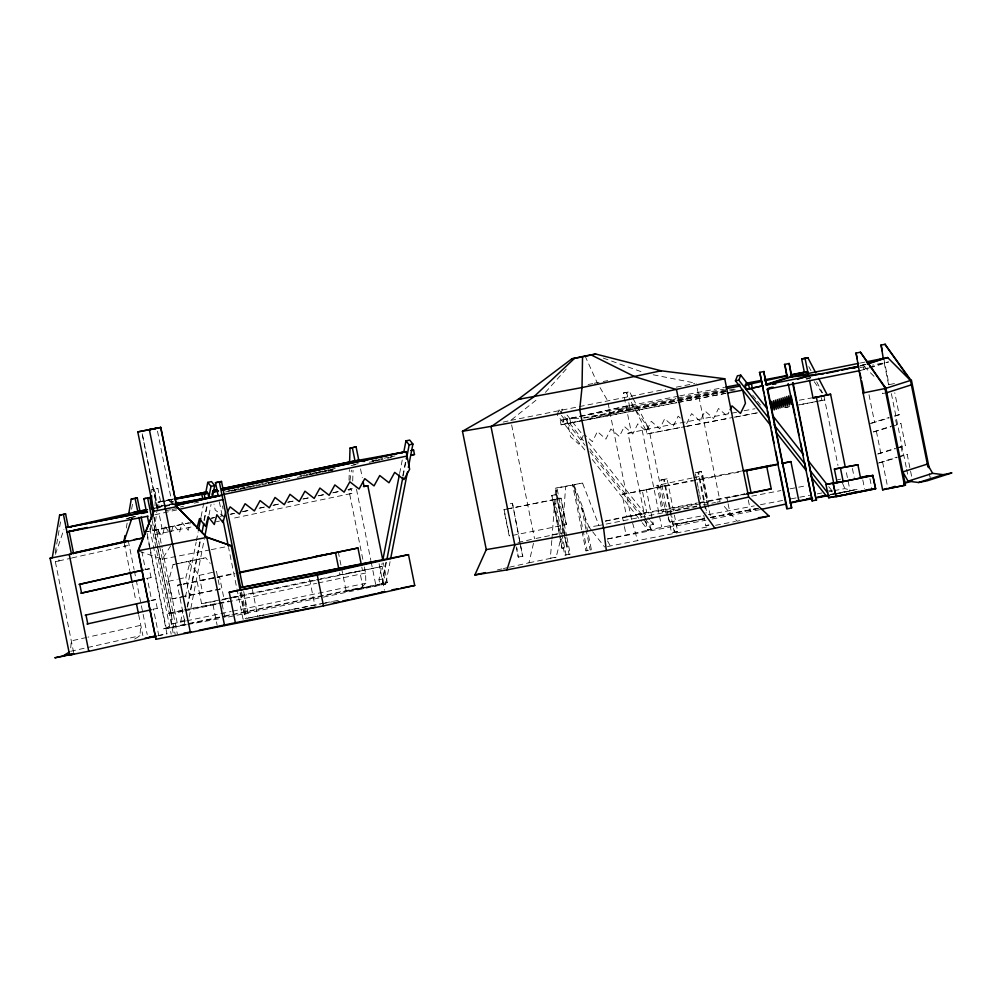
<?xml version="1.0" encoding="UTF-8"?>
<svg xmlns="http://www.w3.org/2000/svg" width="1002" height="1002" viewBox="0 0 1002 1002"><rect width="100%" height="100%" fill="white"/><g stroke="black" fill="none" stroke-linecap="round" stroke-linejoin="round"><path stroke-width="0.75" stroke-dasharray="5 3.75" d="M150.713 524.823L150.525 530.935L162.136 528.831L158.88 512.698M151.728 492.696L151.828 489.64L157.89 488.437L161.435 506.048M157.915 548.269L154.258 530.158L154.696 516.393M155.034 505.684L155.56 488.851L157.89 488.437M349.022 480.234L349.36 469.525M352.704 480.985L353.042 470.276M551.927 539.038L555.684 488.099L582.538 483.039L598.958 525.511L697.154 506.048M561.483 538.65L564.815 555.158L566.055 554.97L555.759 503.918L556.937 487.899L566.644 536.045M536.007 538.437L562.26 533.051L565.654 486.509L582.538 483.039M134.631 639.101L139.929 635.782L140.806 625.311L87.925 637.159M551.801 540.504L550.336 558.139L556.123 557.225L560.732 539.089M154.258 530.158L156.763 512.41M156.976 510.932L158.228 502.065L164.353 500.775M349.974 480.547L351.439 470.188M55.223 552.678L59.419 528.342M59.682 526.827L60.721 520.739M126.29 527.991L127.342 521.904M131.6 509.241L132.915 501.639M186.472 624.734L181.663 625.674L180.773 621.278L182.84 610.644M185.495 596.992L196.104 542.345M196.405 540.817L198.171 531.711M201.126 516.531L204.07 501.351M180.773 621.278L184.518 620.488L185.395 615.954M187.161 606.874L199.836 541.619M203.97 520.339L207.514 502.09M183.98 625.261L185.458 617.658M187.524 607.012L200.225 541.656M204.358 520.376L207.902 502.127M189.203 616.869L204.258 539.352M208.98 515.028L211.059 504.382M386.321 562.448L382.188 583.728L379.871 584.153L378.981 579.745L382.225 563.049M399.623 473.495L402.867 456.799M383.603 583.364L382.714 578.968L385.958 562.272M402.779 475.75L406.311 457.526M403.155 475.812L405.81 462.122M385.933 582.951L390.066 561.671M509.429 567.195L528.981 562.798L533.502 543.247M171.593 531.436L173.434 524.459L179.546 532.287L182.113 522.505L188.238 530.334L190.806 520.564M184.28 596.566L172.031 598.945L168.486 581.335L173.07 564.602L205.761 557.726L210.232 563.462M172.031 598.945L189.403 595.05L185.858 577.44L190.443 560.707M55.448 554.306L63.94 529.332M560.982 412.962L562.448 409.204L559.078 409.843L557.125 414.866L586.558 452.152M583.327 435.407L578.993 444.237L570.489 436.722L566.932 419.112L632.237 404.958L648.92 428.906L665.779 512.548L667.545 516.594M686.646 423.683L691.605 413.601L700.11 421.116L705.057 411.033L713.562 418.548L718.522 408.465L727.026 415.98L728.88 412.198M139.353 551.313L162.274 559.154L171.229 544.963M545.426 392.358L568.059 367.02M185.157 621.127L171.38 624.008L166.82 628.254L162.174 629.093L223.421 616.268M364.365 566.957L365.592 573.044L365.843 583.264L361.284 587.51L235.67 613.7M503.192 422.105L510.732 420.414L538.387 398.32M584.279 417.972L609.479 413.338L629.394 405.572M387.611 458.415L392.007 456.937M806.435 379.307L810.768 377.929M860.167 365.805L865.941 363.964M860.442 365.98L864.776 364.59M865.991 364.465L860.179 365.98M868.271 367.897L859.603 370.665L868.321 368.41M869.723 367.433L884.641 362.674M869.761 367.947L888.549 361.947L872.379 365.129M512.46 503.292L522.631 556.26L512.46 503.292L508.077 504.169M508.49 508.715L503.881 509.667L509.204 536.083L566.343 524.61L561.02 498.207L509.955 508.427M551.376 495.552L556.223 494.525L566.869 547.355L562.022 548.382L551.851 495.401L560.368 537.661M556.223 494.525L566.869 547.355M506.874 509.066L561.02 498.207M870.262 423.495L889.037 417.496M871.715 423.195L889.087 417.997M894.861 416.156L899.195 414.765L894.761 392.759M566.343 524.61L560.782 498.282M873.481 431.837L893.709 425.374M873.493 432L890.853 426.802M892.306 426.338L900.973 423.57L905.407 445.589L896.74 448.357M516.18 546.867L518.259 557.137L516.907 547.931M562.022 548.382L560.669 539.176M877.915 453.843L895.249 448.307M896.702 447.844L905.407 445.589M877.927 454.019L895.3 448.808M878.253 463.112L897.028 457.112M898.468 456.649L907.186 454.382L912.509 480.797M879.706 462.811L897.066 457.613M898.518 457.15L907.186 454.382M930.958 476.99L930.019 477.29L928.829 471.428M127.016 518.61L131.087 517.445M860.618 365.705L864.814 364.528M517.959 542.47L533.039 539.076M497.405 569.9L501.914 568.885M503.417 568.547L507.926 567.533M129.934 517.571L135.971 516.218M194.238 503.129L198.772 502.102M126.565 518.66L131.087 517.646M132.602 517.308L135.621 516.619M180.498 506.987L183.516 506.311M154.909 514.803L177.567 509.73M73.672 652.615L55.335 561.646L71.242 558.202M71.944 557.926L128.657 545.338L124.824 546.077M144.764 569.787L149.298 568.773L151.077 577.578L146.542 578.592M173.07 564.602L205.761 557.726M168.486 581.335L177.166 579.394M178.619 579.068L185.858 577.44M188.389 561.621L199.11 575.386L216.495 571.491L220.039 589.101L185.821 596.265M150.976 600.599L155.51 599.584L157.289 608.389L152.755 609.404M182.965 610.068L167.033 613.637L186.948 609.767M188.476 609.466L217.334 603.73M218.774 603.404L228.907 601.137M86.41 637.497L71.305 640.879L70.428 651.35L139.929 635.782M157.928 635.844L166.958 633.828L147.432 536.984M250.475 617.608L323.258 603.254M645.413 519.65L627.991 433.277L631.36 432.626L623.369 393.009L626.2 392.396L628.354 396.529M632.437 397.255L629.569 391.757L626.726 392.371L627.615 396.767M560.206 420.389L563.049 419.775L563.938 424.184L561.095 424.798L560.206 420.389L579.219 416.769M561.095 424.798L567.295 423.533L566.406 419.137L562.748 414.49M627.991 433.277L645.551 429.557L629.068 397.907M633.151 398.633L648.92 428.906L646.077 429.532L646.966 433.929L685.105 426.576M798.895 404.933L824.746 399.923L798.669 404.896M605.446 521.027L626.563 516.443L622.129 494.437L692.52 480.384M666.443 485.356L642.307 490.592L646.753 512.598L622.618 517.821L624.096 525.161M745.012 493.999L726.913 497.919L727.803 502.315M645.714 521.165L647.517 530.108L704.606 518.848M607.5 538.963L651.413 529.444L642.758 518.485M668.134 517.946L669.9 521.992L676.964 523.908L704.118 518.573M712.059 519.036L759.704 509.705M835.029 493.735L857.587 489.289L837.634 493.097M835.931 494.149L848.707 491.381M667.983 515.266L660.882 480.046L667.069 478.806L674.07 513.525M698.131 487.46L695.163 472.794L701.362 471.554L710.794 518.335M656.961 485.431L658.339 485.181L663.662 511.596L662.284 511.847L656.961 485.431L693.121 477.816M694.098 477.566L702.916 475.737L708.239 502.152L662.284 511.847M668.271 516.731L671.528 532.876L677.715 531.636L674.371 515.028M703.742 515.341L705.821 525.612L712.009 524.372M165.881 500.461L173.534 498.858M172.795 499.071L156.813 502.428L164.428 501.038M160.545 501.639L173.346 501.514M228.03 490.917L232.627 489.953M234.155 489.627L238.752 488.675M240.28 488.35L244.876 487.385M246.404 487.06L251.001 486.108M252.542 485.782L257.126 484.818M258.666 484.505L263.25 483.54M264.791 483.214L269.375 482.25M270.916 481.937L280.097 480.008M299.999 475.837L304.595 474.873M306.124 474.56L310.72 473.595M312.248 473.27L316.845 472.305M318.373 471.992L322.97 471.028M324.498 470.702L329.094 469.738M330.622 469.424L335.219 468.46M353.593 464.615L358.19 463.65M371.967 460.757L376.564 459.793M378.092 459.48L382.689 458.515M384.217 458.19L388.814 457.238M390.342 456.912L394.938 455.948M225.525 491.944L230.109 490.98M231.65 490.667L251.552 486.496M268.398 482.964L272.982 482M274.523 481.686L283.704 479.758M285.232 479.432L289.829 478.468M309.743 474.297L314.327 473.345M315.868 473.019L320.452 472.055M321.993 471.742L326.577 470.777M328.117 470.452L335.77 468.848M351.076 465.642L355.672 464.677M231.424 491.143L236.021 490.178M237.549 489.853L242.146 488.888M243.674 488.575L248.271 487.611M249.799 487.285L254.395 486.321M255.923 486.008L260.52 485.043M262.048 484.717L266.645 483.753M268.173 483.44L272.769 482.476M297.268 477.34L301.865 476.376M303.393 476.063L307.99 475.098M309.518 474.773L314.114 473.808M315.643 473.495L320.239 472.531M321.767 472.205L326.364 471.253M327.892 470.927L332.489 469.963M369.237 462.26L373.834 461.308M375.362 460.983L379.958 460.018M174.423 503.255L157.69 506.824L174.361 503.806M328.343 471.078L332.94 470.113M166.507 527.591L146.78 531.724L162.136 528.831M168.048 527.265L189.478 522.781M210.921 518.284L213.977 517.646M220.102 516.356L223.17 515.717M230.823 514.114L233.879 513.475M243.073 511.546L249.197 510.268M259.919 508.014L264.515 507.062M273.696 505.133L279.821 503.843M287.474 502.24L293.599 500.962M302.792 499.034L308.917 497.756M318.097 495.827L324.222 494.55M333.415 492.621L339.54 491.343M362.824 559.341L348.734 489.414L356.211 487.849M167.296 527.49L156.588 529.732L157.477 534.141L155.147 534.554L168.186 531.887M168.837 527.165L188.739 522.994M211.71 518.184L214.766 517.546M230.084 514.339L234.681 513.375M242.334 511.772L249.986 510.168M259.18 508.239L263.764 507.275M272.957 505.359L279.082 504.069M288.275 502.14L294.4 500.862M303.581 498.933L309.706 497.656M318.899 495.727L325.024 494.449M332.677 492.846L338.801 491.556M347.982 489.64L351.051 488.989L351.94 493.397L230.974 518.735M168.925 531.674L193.424 526.538M216.394 521.729L219.463 521.078M184.518 620.488L177.417 585.281L181.901 584.329M183.391 584.016L234.931 573.219M183.191 584.229L234.844 573.808M197.156 581.699L201.59 603.705L318.611 579.194M320.126 578.88L382.138 566.443L385.695 584.053L320.54 597.706M221.329 600.135L231.8 597.943M233.303 597.63L315.467 580.409M316.995 580.095L382.138 566.443M171.38 624.008L171.129 613.788L183.379 611.22M184.907 610.907L316.594 583.314M318.122 582.989L365.592 573.044M378.981 579.745L382.714 578.968M186.698 620.802L231.099 611.496M232.627 611.182L365.843 583.264M224.962 615.942L234.142 614.026M150.137 548.37L166.307 628.567L387.348 582.588L383.378 562.911M166.307 628.567L181.663 625.674M341.594 568.347L346.204 591.205L387.348 582.588M319.012 598.019L224.886 617.746L221.63 601.601M588.136 384.53L592.67 383.603M594.173 383.29L601.726 381.787M510.732 420.414L665.616 389.227M564.815 555.158L570.276 554.093L566.944 537.548M581.974 531.273L585.919 550.824L591.393 549.76L583.014 508.214L573.82 484.429L582.926 529.57M528.981 562.798L556.123 557.225M607.513 546.528L709.454 526.501M860.305 363.025L864.901 362.098M806.046 378.468L810.643 377.554M860.129 367.584L867.319 366.193M889.551 384.53L896.84 383.077M886.82 392.696L882.436 393.573L881.848 390.642M899.195 414.765L894.824 415.642L896.59 424.447L900.973 423.57M518.259 557.137L523.107 556.11M603.242 381.499L607.763 380.61M676.312 387.148L694.662 383.566M155.097 508.114L162.687 506.636M164.203 506.336L174.824 504.282M155.961 508.001L174.173 504.469M165.956 510.644L170.503 509.755M172.031 509.454L176.577 508.578M55.335 561.646L59.156 560.907L58.567 557.976M162.274 559.154L209.756 549.923M211.284 549.635L229.671 546.052M149.298 568.773L145.465 569.512L141.921 551.902M151.077 577.578L147.244 578.317L151.678 600.323L155.51 599.584M189.403 595.05L220.039 589.101M157.289 608.389L153.456 609.128L158.779 635.544M703.266 504.858L715.503 502.478M717.031 502.177L720.087 501.589L696.803 386.309M184.406 609.742L228.832 601.112M715.578 525.311L735.455 521.441M324.786 602.953L338.501 600.286M158.116 635.544L166.958 633.828M260.633 615.742L243.023 619.161L228.581 547.555M262.173 615.441L292.809 609.492M294.337 609.191L320.377 604.131M321.905 603.83L332.626 601.751M623.369 393.009L629.569 391.757M678.504 396.203L626.025 406.223L563.575 419.75L564.464 424.147M679.807 395.878L724.546 387.411M580.521 416.444L675.899 398.308M677.202 397.994L723.469 389.227M618.485 410.231L725.911 389.728M583.114 417.947L735.042 388.939M609.479 413.338L727.64 390.78M591.017 417.333L724.534 391.845M730.671 390.68L735.28 389.803M626.914 410.62L728.266 391.206M563.938 424.184L676.55 402.679M678.091 402.391L725.661 393.31M676.788 402.716L567.821 423.508L633.126 409.367L632.237 404.958M678.316 402.416L725.886 393.335M736.62 412.248L642.182 430.196L661.708 527.039M744.06 410.745L755.032 408.728M799.308 400.199L811.82 397.894M686.633 426.288L732.675 417.496M734.203 417.208L757.224 412.811M784.854 407.538L790.991 406.361M646.966 433.929L685.33 426.601M686.858 426.313L729.832 418.11M735.969 416.945L757.462 412.837M785.08 407.563L788.148 406.975M694.048 480.083L741.605 471.015M622.129 494.437L742.006 471.554M626.563 516.443L697.367 502.929M698.895 502.641L744.912 493.861M605.321 521.128L745.663 494.337M667.307 512.26L696.478 506.686M751.713 496.14L780.871 490.579M790.09 488.826L806.961 485.594M837.659 479.745L840.728 479.156M645.15 518.923L649.997 525.073L653.354 524.422L646.252 489.214M828.303 491.03L831.673 490.391L832.562 494.788M669.9 521.992L702.126 515.842M708.276 514.665L754.306 505.885M760.455 504.707L783.464 500.311M791.142 498.846L809.553 495.339M817.231 493.873L821.84 492.984M829.506 491.531L832.574 490.942M834.115 490.642L844.849 488.6L851.913 490.517M710.255 517.408L756.297 508.615M829.957 494.55L836.106 493.385M676.964 523.908L704.581 518.635M710.719 517.458L758.289 508.377M830.42 494.612L833.489 494.024M710.731 517.683L758.213 508.615M830.207 494.875L836.332 493.71M837.86 493.41L850.122 491.08L845.851 469.888M647.517 530.108L651.413 529.444M607.425 539.013L705.922 520.213M695.163 472.794L697.931 472.28L706.147 513.024M701.362 471.554L698.594 472.067L704.807 502.879M660.882 480.046L663.637 479.532L674.296 532.363L671.528 532.876M667.069 478.806L664.313 479.319L671.415 514.54M702.916 475.737L701.538 475.988L706.861 502.403L708.239 502.152M705.821 525.612L708.577 525.098M677.715 531.636L674.96 532.15L671.703 516.005M151.828 489.64L154.145 489.214L158.579 511.233M372.519 461.145L383.09 459.242M172.745 499.434L158.228 502.065L159.118 506.461M165.956 500.762L173.571 499.384M348.734 489.414L351.051 488.989M349.61 493.811L351.94 493.397M199.849 580.571L219.588 577.002L224.035 599.008L231.625 597.63M177.417 585.281L181.75 584.492M233.14 597.355L243.774 595.426L247.319 613.036M201.59 603.705L218.298 600.686M346.204 591.205L385.695 584.053M187.725 624.471L220.427 618.547M565.654 486.509L555.684 488.099L565.391 536.245M555.759 503.918L554.519 504.119L561.183 537.147M583.014 508.214L581.774 508.415L585.957 529.194M581.674 529.77L572.58 484.63L588.988 527.09L598.958 525.511M552.302 534.63L562.26 533.051M740.04 520.652L736.996 521.14L723.068 505.033M591.393 549.76L590.14 549.96L586.258 530.672M585.919 550.824L587.172 550.637L583.227 531.073M570.276 554.093L569.036 554.294L565.692 537.748M170.277 502.152L173.384 502.052M578.63 418.297L569.775 418.498L570.664 422.894M653.216 374.773L696.19 383.278M603.317 358.102L644.086 372.731M224.448 517.232L215.192 509.993L214.015 504.119M680.27 418.047L678.154 416.168L673.194 426.251L664.689 418.736L659.742 428.818L651.237 421.303L646.277 431.386L637.773 423.871L632.826 433.966L624.321 426.439L619.361 436.534L610.857 429.006L605.909 439.101L597.405 431.574L592.445 441.669L585.005 435.093M873.969 376.301L863.098 365.392L863.987 369.788M828.767 486.709L831.673 490.391M752.665 395.164L756.548 400.086M757.512 401.314L760.43 404.996M567.032 415.003L582.475 434.592M588.237 441.895L649.547 519.6M650.498 520.802L653.354 524.422M559.078 409.843L561.834 413.325M569.512 423.057L584.053 441.494M589.865 448.871L644.173 517.696M561.408 415.379L585.118 445.427M589.915 451.514L641.794 517.27M592.32 459.467L641.318 521.566M642.282 522.781L648.043 530.083M588.988 527.09L591.744 530.609M592.67 531.774L604.619 546.992M168.236 530.872L164.741 526.401L162.174 536.17L156.061 528.342M814.213 381.649L822.103 392.997M607.55 540.93L610.406 546.065M808.814 366.619L810.969 370.753M816.705 381.762L822.429 392.771M585.08 355.998L597.192 382.676L607.538 400.537L631.398 518.848L637.56 540.491M842.494 483.202L844.849 488.6M891.379 393.611L906.334 467.759M906.635 469.274L907.862 475.324M883.751 358.278L889.075 384.68M884.165 362.824L888.611 384.831M901.036 446.454L902.802 455.259M869.01 394.738L874.633 422.619M876.412 431.424L880.846 453.43M882.624 462.235L887.659 487.172M869.924 478.718L871.69 487.511M862.797 479.945L864.576 488.751M852.401 468.46L854.18 477.265M823.869 395.514L837.96 465.442M821.327 397.606L821.916 400.537M748.281 499.935L750.648 511.671M728.103 503.781L730.471 515.529M705.408 505.81L706.886 513.149M698.419 488.926L699.308 493.335M699.609 494.8L700.498 499.196M628.805 402.641L630.283 409.981M649.997 525.073L650.887 529.469M624.396 526.626L626.175 535.431M511.646 424.961L534.554 538.738M504.119 509.592L509.442 536.007M360.532 468.923L362.298 477.729M379.082 563.75L384.405 590.153M356.512 489.364L370.853 560.481M371.153 561.984L375.737 584.692M361.81 567.082L362.398 570.025M363.25 588.75L359.705 571.14L339.966 574.722L339.365 571.791M338.225 551.588L341.294 566.819M309.593 579.319L314.615 604.256M252.391 589.577L257.714 615.992M243.699 591.518L249.022 617.933M241.532 592.007L246.855 618.422M240.668 592.708L245.991 619.123M222.457 505.922L223.07 508.966M239.979 592.771L245.202 618.685M219.363 501.839L222.444 517.082M212.988 604.707L217.133 625.248M199.11 575.386L202.667 592.996M157.489 431.136L172.607 505.885M157.352 508.966L141.996 432.776L157.289 508.866M158.391 529.62L162.061 547.806M162.362 549.321L177.918 626.463M153.394 515.141L159.318 544.487M159.606 545.952L177.354 633.99M158.216 549.797L171.129 613.788M152.229 520.639L157.101 544.75M157.402 546.265L175.187 634.479M151.415 525.023L173.221 633.214M149.849 528.555L171.179 634.178M147.081 533.239L149.837 546.854M128.281 540.704L134.08 569.462M134.381 570.965L135.909 578.53M136.209 580.045L147.194 634.516M124.235 543.147L129.746 570.464M132.502 584.179L135.884 600.937M138.652 614.652L142.873 635.581"/><path stroke-width="1.5" d="M595.714 354.032L582.55 356.812L582.012 387.549L579.695 409.48L603.542 527.803L606.335 550.536L506.899 569.887L474.86 574.973L486.283 549.597L462.473 431.273L518.084 399.435L571.904 358.791L585.08 355.998L595.714 354.032L661.12 370.79L724.747 378.743L748.669 497.055L769.035 516.055L714.914 528.229L606.335 550.536M151.239 507.989L151.628 495.752M349.598 461.884L350.024 448.119L356.086 446.905L358.754 460.118L221.793 488.813M61.773 514.652L59.606 515.141L52.267 557.738L50.1 558.214L69.626 655.058L89.291 651.112M73.384 553.117L127.768 540.93L123.935 541.681L124.987 535.594M128.907 512.773L131.262 499.084L133.441 498.595M198.471 530.196L200.826 518.047M207.752 482.388L205.585 493.585L201.84 494.374L202.73 498.771L208.792 497.568L210.971 486.371L207.752 482.388L211.497 481.611L214.704 485.582L212.524 496.792L218.649 495.502M202.003 532.525L203.769 523.407M204.846 536.308L208.391 518.072M382.814 560.018L399.322 475.011M401.263 453.18L403.781 452.065L405.96 440.867L409.705 440.078L412.912 444.061L408.378 467.42M386.91 559.404L402.867 477.328M406.411 459.091L409.167 444.85L405.96 440.867M390.655 558.628L407.488 471.98M196.918 528.392L199.486 518.61L205.61 526.451L208.178 516.669L214.303 524.497L216.87 514.727L222.983 522.556L225.55 512.773M506.899 569.887L514.853 545.075L491.043 426.739L533.665 396.967L574.497 358.378L582.55 356.812M123.935 541.681L131.926 518.172M769.674 424.209L735.443 380.823L737.397 375.813L740.754 375.161L748.093 384.455M735.443 380.823L738.812 380.184L740.754 375.161M137.788 431.9L156.938 428.18L137.788 431.9L153.87 511.283L138.201 551.263L155.949 639.301L323.496 605.897L414.715 585.469L408.503 554.657L240.643 587.61L219.338 481.962L221.505 481.474L242.81 587.122M155.949 639.301L137.888 550.812L153.769 511.133M730.12 409.68L731.974 405.885L740.478 413.413L745.438 403.318L742.77 390.116L727.427 393.047M227.304 512.047L230.147 506.862L239.403 514.101L245.114 503.73L254.37 510.957L260.069 500.587L269.325 507.826L275.024 497.455L284.28 504.695L289.991 494.324L299.247 501.564L304.946 491.193L314.202 498.42L319.901 488.049L329.157 495.289L334.868 484.918L344.124 492.157L349.823 481.787L359.079 489.026L364.778 478.655L374.034 485.895L379.745 475.524L389.001 482.751L394.7 472.38L403.956 479.62L409.655 469.249L406.111 451.639L352.691 461.321L222.532 488.588M72.958 653.755L54.822 657.813L62.487 656.323L69.113 652.177M798.882 374.51L804.343 372.18L801.688 358.979L804.518 358.365M214.115 497.33L218.173 495.915L215.505 482.713L217.685 482.225M853.028 368.172L858.727 366.269L766.33 384.818L763.674 371.617L766.806 384.668L769.799 384.455M867.644 363.651L883.276 358.428L881.084 345.064L882.274 350.938M767.695 389.077L791.655 507.926L786.808 508.953L759.766 372.343L762.134 384.079M765.315 384.63L786.996 377.704L784.804 364.352L786.958 375.074M766.33 384.818L791.843 376.677L789.175 363.475L791.367 376.827L823.769 373.771M855.583 353.218L860.43 352.19L885.931 388.3L905.457 485.143L882.624 489.815L863.098 392.984L856.059 353.067L857.236 358.929M860.43 352.19L885.455 388.45L863.098 392.984M910.956 380.297L884.991 344.337L910.492 380.447L927.94 467.02M767.657 388.563L771.991 387.185M797.755 379.219L809.315 375.525M791.655 507.926L767.219 389.227L773.469 387.223M867.394 363.501L883.276 358.428M853.216 368.285L857.549 366.895M867.431 364.002L887.659 357.551L910.492 380.447M859.14 370.815L861.094 378.005M886.82 392.696L911.382 384.856M788.173 383.578L812.309 500.8M793.033 382.601L816.217 500.073L792.557 382.751M908.075 481.173L932.637 473.332L943.145 474.66L951.9 472.906L927.338 480.76L918.583 482.513L908.075 481.173L902.789 471.929L927.351 464.089L932.637 473.332M882.624 489.815L887.033 488.412M904.668 482.776L909.077 481.373M889.4 488.187L895.174 486.333M903.842 483.565L911.068 481.261M918.583 482.513L943.145 474.66M857.812 366.494L841.73 370.176M521.002 398.771L518.084 399.435L582.012 387.549L661.12 370.79L658.289 371.241M748.669 497.055C661.596 516.393 574.246 534.868 486.283 549.597M474.86 574.973L485.381 572.605M71.129 526.977L68.261 527.115L65.606 513.913L63.427 514.389L71.418 554.006L69.251 554.494L88.777 651.338L156.425 636.182M146.016 498.282L143.85 498.758L146.505 511.972L66.094 527.603L139.929 511.058L137.261 497.856L135.095 498.345L137.762 511.546L146.355 511.12M153.394 515.141L149.849 497.531L147.67 498.019L151.928 519.124M175.876 505.396L218.173 495.915M175.175 505.659L222.006 495.176L175.688 504.169M141.432 513.475L147.482 512.122M68.349 531.586L81.939 528.542M87.287 527.453L66.984 531.999L148.046 516.18M179.082 509.392L222.895 499.572M72.57 553.192L126.114 541.193M72.783 553.592L143.086 537.961L138.94 517.42M78.995 584.404L142.447 570.188M143.248 570.125L79.797 584.341L81.575 593.146L143.524 579.269M80.774 593.209L144.225 578.993M85.208 615.215L149.461 600.937M86.986 624.021L151.239 609.742M235.432 623.019L229.22 592.207L309.004 576.375L378.493 560.807L240.643 587.61M229.22 592.207L317.283 575.085L408.503 554.657M62.487 656.323L73.058 653.955M69.626 655.058L73.973 654.093M234.794 622.818L199.047 630.283M333.453 603.104L339.54 601.739M342.571 601.062L348.658 599.697M351.702 599.021L376.026 593.572M377.466 593.247L384.705 591.618L381.649 592.22M815.766 372.857L807.888 357.714L805.044 358.34L808.301 374.472M745.25 385.069L751.45 383.816L752.339 388.212L749.496 388.839L746.139 389.477L745.25 385.069L761.846 381.474M764.601 380.798L787.534 375.825M790.591 375.161L807.712 371.542L790.528 374.823M751.45 383.816L748.619 384.43L749.496 388.839M752.352 388.037L762.923 385.745M746.139 389.477L752.339 388.212M752.69 388.05L763.273 385.757M809.478 380.347L813.035 397.957L830.595 394.237L845.237 466.869M813.035 397.957L830.595 394.237M770.738 465.454L746.615 470.677L751.049 492.683L746.528 493.673L771.239 488.838L766.793 466.832L777.352 464.54M781.873 463.563L790.929 461.596L798.92 501.213L789.864 503.179M747.104 494.061L771.239 488.838M761.207 509.379L785.343 504.156M240.079 589.777L231.199 545.764L206.813 537.423L176.74 506.674L160.771 427.441L149.386 429.82L190.405 632.6M210.971 486.371L214.704 485.582M409.167 444.85L412.912 444.061M175.074 498.533L207.226 491.794M213.351 490.517L216.407 489.865M174.335 498.758L206.487 492.02M212.612 490.729L217.209 489.765M212.386 492.17L218.511 490.88M223.095 489.915L403.781 452.065M208.792 497.568L207.902 493.172L204.157 493.948L205.047 498.357M213.175 492.07L217.772 491.105M222.356 490.141L406.111 451.639M411.096 450.599L413.588 450.073L414.477 454.482L410.732 455.259M175.212 503.154L178.281 502.516M223.246 494.537L407 456.048M382.764 559.893L367.822 485.745L364.077 486.521L363.187 482.125M224.573 625.461L206.813 537.423L137.888 550.812M239.516 572.267L357.964 548.006L361.221 564.151M239.428 572.843L357.964 548.006M835.756 496.491L828.629 497.718L825.974 484.517L836.545 482.325M825.974 484.517L839.263 482.012M860.405 477.628L869.323 475.775L862.208 477.002M828.629 497.718L834.679 496.466M846.753 493.973L849.771 493.347M852.79 492.721L858.827 491.468M837.259 496.178L844.811 494.612M847.83 493.986L868.972 489.615M834.403 469.061L857.9 464.79L860.555 478.004L843.158 481.536L837.071 482.275L834.403 469.061L857.9 464.79M840.753 481.824L833.176 483.365L836.069 496.742L875.685 488.751L872.792 475.361L859.966 477.954M833.401 483.54L873.018 475.549M837.359 496.253L875.685 488.751M784.328 364.503L789.175 363.475M880.62 345.214L885.467 344.187M759.291 372.493L764.15 371.466M786.996 377.704L858.764 363.325M866.429 361.797L887.659 357.551M826.763 373.17L838.737 370.778M767.219 389.227L859.603 370.665M811.845 500.95L816.693 499.923M887.947 488.638L905.457 485.143M149.173 429.52L160.771 427.441M131.262 499.084L137.261 497.856M215.505 482.713L221.505 481.474M59.606 515.141L65.606 513.913M143.85 498.758L149.849 497.531M139.929 511.058L147.519 509.58M176.339 503.981L218.824 495.727M133.93 512.285L146.856 509.78M151.415 508.891L154.446 508.302M68.261 527.115L147.156 511.772M153.87 511.283L176.74 506.674L160.658 427.29M134.168 539.564L137.111 538.988M139.253 538.7L143.086 537.961M50.1 558.214L71.418 554.006M391.845 589.915L397.944 588.725M400.988 588.136L414.715 585.469M149.285 637.259L155.172 636.12M144.989 638.224L155.723 636.132M236.234 622.543L244.851 620.864M246.292 620.589L315.217 607.187M183.729 633.264L191.382 631.774M801.688 358.979L807.888 357.714M725.849 387.098L739.664 384.455M745.801 383.29L761.37 380.384M764.438 379.796L787.459 375.399M726.312 388.613L740.353 386.008M814.651 397.28L817.732 396.692M743.133 470.715L777.953 464.076M782.274 463.25L790.929 461.596M743.547 471.266L766.793 466.832M806.948 498.946L810.017 498.37M796.665 501.063L799.734 500.474M807.399 499.009L810.468 498.42M818.146 496.954L825.823 495.489M791.918 502.19L811.82 498.382M817.958 497.217L827.138 495.464M798.92 501.213L812.547 498.608M815.565 498.032L829.193 495.439L826.362 496.053L810.981 476.564M353.769 447.33L356.086 446.905M350.024 448.119L352.353 447.694L355.009 460.895L364.753 461.421M411.271 450.499L413.588 450.073M412.148 454.895L414.477 454.482M174.26 499.159L206.274 493.36M175.1 499.109L207.902 493.172M175.876 503.53L203.143 498.595M363.463 486.534L367.822 485.745M315.78 556.285L335.52 552.716L338.776 568.848M866.292 489.965L871.99 488.989M571.904 358.791L574.497 358.378M721.741 379.219L724.747 378.743C637.723 398.07 550.411 416.544 462.473 431.273M758.351 517.758L769.035 516.055M772.793 384.242L775.786 384.017M176.64 506.524L206.512 536.972L231.199 545.764M591.343 355.009L634.805 376.702L676.5 389.603L700.385 507.914L714.914 528.229M836.069 496.742L833.088 483.29M883.751 386.121L885.931 388.3M751.187 388.375L766.705 408.039M772.517 415.417L803.554 454.745M808.401 460.895L826.825 484.242M738.812 380.184L769.198 418.698M773.995 424.785L804.744 463.751M810.505 471.053L827.802 492.971M776.4 432.739L806.184 470.477M190.806 520.564L194.3 525.035M818.634 378.368L827.226 394.876M770.212 403.368L772.479 410.444L771.653 401.339L774.371 409.843L773.544 400.737L776.262 409.242L775.423 400.136L778.153 408.641L777.314 399.535L780.032 408.039L779.205 398.934L781.923 407.438L781.097 398.333L783.814 406.825L782.988 397.719L785.706 406.223L784.879 397.118L787.597 405.622L786.758 396.516L789.488 405.021L788.649 395.915L791.367 404.42L790.54 395.314M929.13 467.909L911.432 380.146L884.991 388.601L904.518 485.444M861.682 380.935L864.05 392.684M872.792 475.361L875.447 488.575M840.503 468.335L843.158 481.536M816.405 397.306L833.789 483.553M791.292 396.541L794.999 414.941M795.626 418.009L799.02 434.881M800.573 442.546L803.04 454.808M804.581 462.473L806.134 470.138M807.675 477.804L812.008 499.272M762.434 385.545L763.023 388.488M763.324 389.953L763.912 392.884M764.501 395.815L765.979 403.155M766.292 404.683L766.906 407.751M767.519 410.807L770.926 427.654M771.54 430.71L774.007 442.959M775.548 450.624L778.028 462.861M779.569 470.527L786.971 507.262M317.283 575.085L323.496 605.897M223.058 520.126L228.281 546.027M211.936 493.848L212.524 496.792M147.394 516.368L148.935 523.983M141.119 516.932L144.664 534.542M130.047 571.979L132.201 582.65M136.497 603.981L138.339 613.124M69.151 531.511L73.584 553.53M86.022 615.153L87.788 623.958"/></g></svg>
